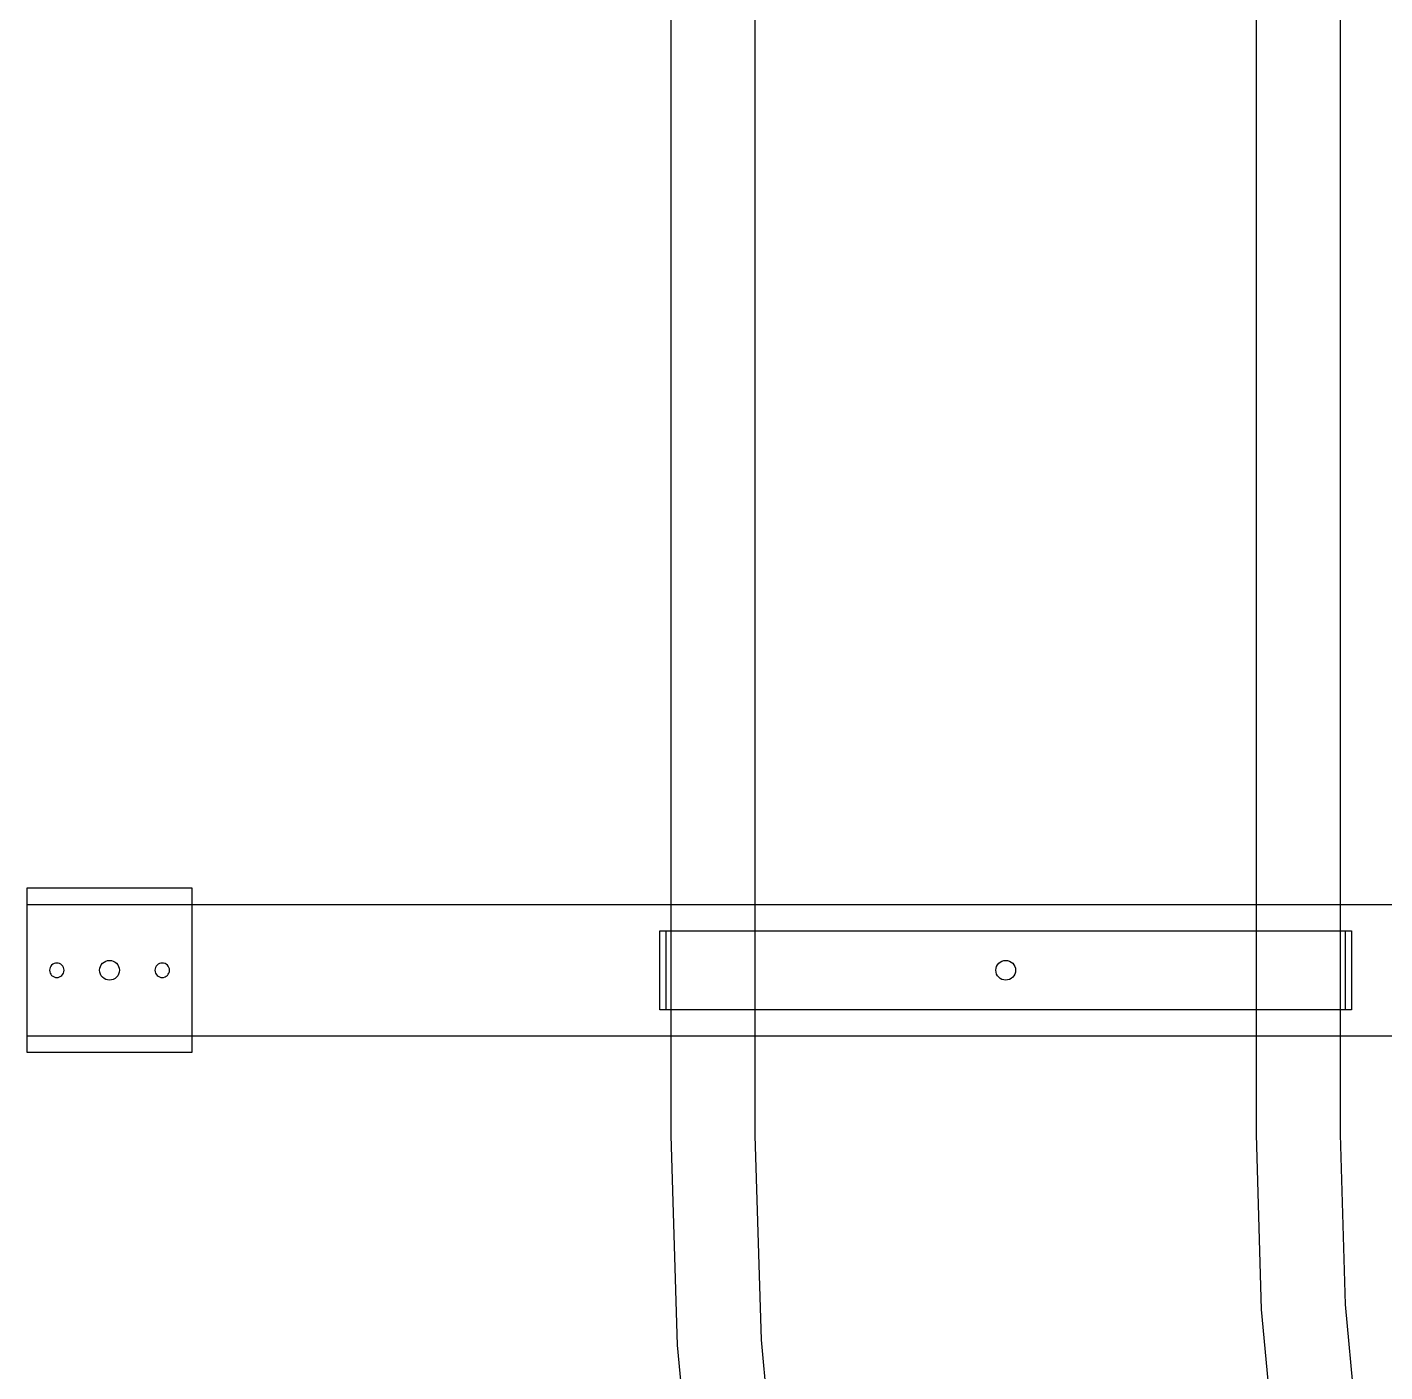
# Model space of a CAD drawing. Header units: metres. Extents: x 0.4 to 35.2, y -0.3 to 6.2.
# Drawn here: x 6.063 to 6.4751, y 3.3781 to 3.7862 of the extents above; entities that cross this region are included whole.
import ezdxf

# ---------------------------------------------------------------- set-up
doc = ezdxf.new("R2010")
doc.units = ezdxf.units.M
doc.layers.add('P_PROPUESTO', color=5, linetype='Continuous')

msp = doc.modelspace()

# ---------------------------------------------------------------- linework, layer by layer
at = {"layer": 'P_PROPUESTO'}
for p, q in [((6.2585, 3.44982), (6.2585, 4.35)), ((6.284, 3.44986), (6.284, 4.35)), ((6.436, 4.35), (6.436, 3.45014)), ((6.4615, 4.35), (6.4615, 3.45018)), ((6.063, 3.475), (6.063, 3.525)), ((6.063, 3.525), (6.113, 3.525)), ((6.113, 3.525), (6.113, 3.475)), ((6.063, 3.48), (6.063, 3.52)), ((6.063, 3.52), (6.809, 3.52)), ((6.25498, 3.488), (6.25498, 3.512)), ((6.25498, 3.512), (6.25499, 3.512)), ((6.25499, 3.512), (6.25511, 3.512)), ((6.25511, 3.512), (6.25549, 3.512)), ((6.25549, 3.512), (6.25612, 3.512)), ((6.25612, 3.512), (6.25682, 3.512)), ((6.25682, 3.512), (6.25698, 3.512)), ((6.25698, 3.512), (6.25699, 3.512)), ((6.25698, 3.488), (6.25698, 3.512)), ((6.25698, 3.512), (6.25699, 3.512)), ((6.25699, 3.512), (6.257, 3.512)), ((6.25699, 3.512), (6.25711, 3.512)), ((6.257, 3.512), (6.25711, 3.512)), ((6.25711, 3.512), (6.2572, 3.512)), ((6.25711, 3.512), (6.25748, 3.512)), ((6.2572, 3.512), (6.25748, 3.512)), ((6.25748, 3.512), (6.2581, 3.512)), ((6.25748, 3.512), (6.2581, 3.512)), ((6.2581, 3.512), (6.25813, 3.512)), ((6.2581, 3.512), (6.2585, 3.512)), ((6.25813, 3.512), (6.25878, 3.512)), ((6.2585, 3.512), (6.25859, 3.512)), ((6.25859, 3.512), (6.25878, 3.512)), ((6.25878, 3.512), (6.25896, 3.512)), ((6.25878, 3.512), (6.25894, 3.512)), ((6.25894, 3.512), (6.25896, 3.512)), ((6.25896, 3.512), (6.25915, 3.512)), ((6.25896, 3.512), (6.25903, 3.512)), ((6.25903, 3.512), (6.25915, 3.512)), ((6.25915, 3.512), (6.25951, 3.512)), ((6.25915, 3.512), (6.25947, 3.512)), ((6.25947, 3.512), (6.25991, 3.512)), ((6.25951, 3.512), (6.26007, 3.512)), ((6.25991, 3.512), (6.26, 3.512)), ((6.26, 3.512), (6.26007, 3.512)), ((6.26007, 3.512), (6.26112, 3.512)), ((6.26007, 3.512), (6.26027, 3.512)), ((6.26027, 3.512), (6.26053, 3.512)), ((6.26053, 3.512), (6.26064, 3.512)), ((6.26064, 3.512), (6.26142, 3.512)), ((6.26112, 3.512), (6.26142, 3.512)), ((6.26142, 3.512), (6.26261, 3.512)), ((6.26142, 3.512), (6.26185, 3.512)), ((6.26185, 3.512), (6.26193, 3.512)), ((6.26193, 3.512), (6.26301, 3.512)), ((6.26261, 3.512), (6.26298, 3.512)), ((6.26298, 3.512), (6.26301, 3.512)), ((6.26301, 3.512), (6.26336, 3.512)), ((6.26301, 3.512), (6.26333, 3.512)), ((6.26333, 3.512), (6.26447, 3.512)), ((6.26336, 3.512), (6.26447, 3.512)), ((6.26447, 3.512), (6.26483, 3.512)), ((6.26447, 3.512), (6.26473, 3.512)), ((6.26473, 3.512), (6.26482, 3.512)), ((6.26482, 3.512), (6.26483, 3.512)), ((6.26483, 3.512), (6.26507, 3.512)), ((6.26483, 3.512), (6.2652, 3.512)), ((6.26507, 3.512), (6.2652, 3.512)), ((6.2652, 3.512), (6.26687, 3.512)), ((6.2652, 3.512), (6.26587, 3.512)), ((6.26587, 3.512), (6.2663, 3.512)), ((6.2663, 3.512), (6.26631, 3.512)), ((6.26631, 3.512), (6.26659, 3.512)), ((6.26659, 3.512), (6.26687, 3.512)), ((6.26687, 3.512), (6.26738, 3.512)), ((6.26687, 3.512), (6.26853, 3.512)), ((6.26738, 3.512), (6.26915, 3.512)), ((6.26853, 3.512), (6.26861, 3.512)), ((6.26861, 3.512), (6.26915, 3.512)), ((6.26915, 3.512), (6.26992, 3.512)), ((6.26915, 3.512), (6.27091, 3.512)), ((6.26992, 3.512), (6.27164, 3.512)), ((6.27091, 3.512), (6.27091, 3.512)), ((6.27091, 3.512), (6.27164, 3.512)), ((6.27164, 3.512), (6.27215, 3.512)), ((6.27164, 3.512), (6.27321, 3.512)), ((6.27215, 3.512), (6.27268, 3.512)), ((6.27268, 3.512), (6.27323, 3.512)), ((6.27321, 3.512), (6.27329, 3.512)), ((6.27323, 3.512), (6.27382, 3.512)), ((6.27329, 3.512), (6.27382, 3.512)), ((6.27382, 3.512), (6.27434, 3.512)), ((6.27382, 3.512), (6.27434, 3.512)), ((6.27434, 3.512), (6.27488, 3.512)), ((6.27434, 3.512), (6.27488, 3.512)), ((6.27488, 3.512), (6.27565, 3.512)), ((6.27488, 3.512), (6.27509, 3.512)), ((6.27509, 3.512), (6.27567, 3.512)), ((6.27565, 3.512), (6.27725, 3.512)), ((6.27567, 3.512), (6.27567, 3.512)), ((6.27567, 3.512), (6.27613, 3.512)), ((6.27613, 3.512), (6.27613, 3.512)), ((6.27613, 3.512), (6.27725, 3.512)), ((6.27725, 3.512), (6.27882, 3.512)), ((6.27725, 3.512), (6.27872, 3.512)), ((6.27872, 3.512), (6.2788, 3.512)), ((6.2788, 3.512), (6.28036, 3.512)), ((6.27882, 3.512), (6.28036, 3.512)), ((6.28036, 3.512), (6.28218, 3.512)), ((6.28036, 3.512), (6.2819, 3.512)), ((6.2819, 3.512), (6.28191, 3.512)), ((6.28191, 3.512), (6.28367, 3.512)), ((6.28218, 3.512), (6.28367, 3.512)), ((6.28367, 3.512), (6.28506, 3.512)), ((6.28367, 3.512), (6.28502, 3.512)), ((6.28502, 3.512), (6.28509, 3.512)), ((6.28506, 3.512), (6.28574, 3.512)), ((6.28509, 3.512), (6.28649, 3.512)), ((6.28574, 3.512), (6.28644, 3.512)), ((6.28644, 3.512), (6.28649, 3.512)), ((6.28649, 3.512), (6.28715, 3.512)), ((6.28649, 3.512), (6.28715, 3.512)), ((6.28715, 3.512), (6.28784, 3.512)), ((6.28715, 3.512), (6.28757, 3.512)), ((6.28757, 3.512), (6.28784, 3.512)), ((6.28784, 3.512), (6.28784, 3.512)), ((6.28784, 3.512), (6.28947, 3.512)), ((6.28784, 3.512), (6.28784, 3.512)), ((6.28784, 3.512), (6.28828, 3.512)), ((6.28828, 3.512), (6.28889, 3.512)), ((6.28889, 3.512), (6.2889, 3.512)), ((6.2889, 3.512), (6.29081, 3.512)), ((6.28947, 3.512), (6.29081, 3.512)), ((6.29081, 3.512), (6.29337, 3.512)), ((6.29081, 3.512), (6.29204, 3.512)), ((6.29204, 3.512), (6.2921, 3.512)), ((6.2921, 3.512), (6.29464, 3.512)), ((6.29337, 3.512), (6.29464, 3.512)), ((6.29464, 3.512), (6.29744, 3.512)), ((6.29464, 3.512), (6.2959, 3.512)), ((6.2959, 3.512), (6.29591, 3.512)), ((6.29591, 3.512), (6.29863, 3.512)), ((6.29744, 3.512), (6.29863, 3.512)), ((6.29863, 3.512), (6.30085, 3.512)), ((6.29863, 3.512), (6.29972, 3.512)), ((6.29972, 3.512), (6.29977, 3.512)), ((6.29977, 3.512), (6.30198, 3.512)), ((6.30085, 3.512), (6.30165, 3.512)), ((6.30165, 3.512), (6.30198, 3.512)), ((6.30198, 3.512), (6.30198, 3.512)), ((6.30198, 3.512), (6.30247, 3.512)), ((6.30198, 3.512), (6.30198, 3.512)), ((6.30198, 3.512), (6.30276, 3.512)), ((6.30247, 3.512), (6.30247, 3.512)), ((6.30247, 3.512), (6.30276, 3.512)), ((6.30276, 3.512), (6.30357, 3.512)), ((6.30276, 3.512), (6.30283, 3.512)), ((6.30283, 3.512), (6.30357, 3.512)), ((6.30357, 3.512), (6.30601, 3.512)), ((6.30357, 3.512), (6.30365, 3.512)), ((6.30365, 3.512), (6.30439, 3.512)), ((6.30439, 3.512), (6.30439, 3.512)), ((6.30439, 3.512), (6.30703, 3.512)), ((6.30601, 3.512), (6.30703, 3.512)), ((6.30703, 3.512), (6.31049, 3.512)), ((6.30703, 3.512), (6.30797, 3.512)), ((6.30797, 3.512), (6.30802, 3.512)), ((6.30802, 3.512), (6.31143, 3.512)), ((6.31049, 3.512), (6.31143, 3.512)), ((6.31143, 3.512), (6.31509, 3.512)), ((6.31143, 3.512), (6.31237, 3.512)), ((6.31237, 3.512), (6.31237, 3.512)), ((6.31237, 3.512), (6.31595, 3.512)), ((6.31509, 3.512), (6.31595, 3.512)), ((6.31595, 3.512), (6.31892, 3.512)), ((6.31595, 3.512), (6.31673, 3.512)), ((6.31673, 3.512), (6.31676, 3.512)), ((6.31676, 3.512), (6.3197, 3.512)), ((6.31892, 3.512), (6.31892, 3.512)), ((6.31892, 3.512), (6.3197, 3.512)), ((6.3197, 3.512), (6.3197, 3.512)), ((6.3197, 3.512), (6.3198, 3.512)), ((6.3197, 3.512), (6.3197, 3.512)), ((6.3197, 3.512), (6.32029, 3.512)), ((6.3198, 3.512), (6.32057, 3.512)), ((6.32029, 3.512), (6.32029, 3.512)), ((6.32029, 3.512), (6.32057, 3.512)), ((6.32057, 3.512), (6.32072, 3.512)), ((6.32057, 3.512), (6.32118, 3.512)), ((6.32072, 3.512), (6.32146, 3.512)), ((6.32118, 3.512), (6.32146, 3.512)), ((6.32146, 3.512), (6.32238, 3.512)), ((6.32146, 3.512), (6.32203, 3.512)), ((6.32203, 3.512), (6.32309, 3.512)), ((6.32238, 3.512), (6.32309, 3.512)), ((6.32309, 3.512), (6.32461, 3.512)), ((6.32309, 3.512), (6.32369, 3.512)), ((6.32369, 3.512), (6.32528, 3.512)), ((6.32461, 3.512), (6.32528, 3.512)), ((6.32528, 3.512), (6.32951, 3.512)), ((6.32528, 3.512), (6.3259, 3.512)), ((6.3259, 3.512), (6.32593, 3.512)), ((6.32593, 3.512), (6.33009, 3.512)), ((6.32951, 3.512), (6.33009, 3.512)), ((6.33009, 3.512), (6.33447, 3.512)), ((6.33009, 3.512), (6.33066, 3.512)), ((6.33066, 3.512), (6.33066, 3.512)), ((6.33066, 3.512), (6.33496, 3.512)), ((6.33447, 3.512), (6.33496, 3.512)), ((6.33496, 3.512), (6.33856, 3.512)), ((6.33496, 3.512), (6.3354, 3.512)), ((6.3354, 3.512), (6.33542, 3.512)), ((6.33542, 3.512), (6.33897, 3.512)), ((6.33856, 3.512), (6.33856, 3.512)), ((6.33856, 3.512), (6.33897, 3.512)), ((6.33897, 3.512), (6.33897, 3.512)), ((6.33897, 3.512), (6.3395, 3.512)), ((6.33897, 3.512), (6.33897, 3.512)), ((6.33897, 3.512), (6.33928, 3.512)), ((6.33928, 3.512), (6.33989, 3.512)), ((6.3395, 3.512), (6.33989, 3.512)), ((6.33989, 3.512), (6.34032, 3.512)), ((6.33989, 3.512), (6.3402, 3.512)), ((6.3402, 3.512), (6.3407, 3.512)), ((6.34032, 3.512), (6.34047, 3.512)), ((6.34047, 3.512), (6.3407, 3.512)), ((6.3407, 3.512), (6.34084, 3.512)), ((6.3407, 3.512), (6.34084, 3.512)), ((6.34084, 3.512), (6.34222, 3.512)), ((6.34084, 3.512), (6.34101, 3.512)), ((6.34101, 3.512), (6.34112, 3.512)), ((6.34112, 3.512), (6.34256, 3.512)), ((6.34222, 3.512), (6.34223, 3.512)), ((6.34223, 3.512), (6.34256, 3.512)), ((6.34256, 3.512), (6.34257, 3.512)), ((6.34256, 3.512), (6.34257, 3.512)), ((6.34257, 3.512), (6.34458, 3.512)), ((6.34257, 3.512), (6.34284, 3.512)), ((6.34284, 3.512), (6.34285, 3.512)), ((6.34285, 3.512), (6.34487, 3.512)), ((6.34458, 3.512), (6.34487, 3.512)), ((6.34487, 3.512), (6.34756, 3.512)), ((6.34487, 3.512), (6.34514, 3.512)), ((6.34514, 3.512), (6.34515, 3.512)), ((6.34515, 3.512), (6.3478, 3.512)), ((6.34756, 3.512), (6.3476, 3.512)), ((6.3476, 3.512), (6.3478, 3.512)), ((6.3478, 3.512), (6.34783, 3.512)), ((6.3478, 3.512), (6.34783, 3.512)), ((6.34783, 3.512), (6.34969, 3.512)), ((6.34783, 3.512), (6.34803, 3.512)), ((6.34803, 3.512), (6.34806, 3.512)), ((6.34806, 3.512), (6.34989, 3.512)), ((6.34969, 3.512), (6.34989, 3.512)), ((6.34989, 3.512), (6.35483, 3.512)), ((6.34989, 3.512), (6.35008, 3.512)), ((6.35008, 3.512), (6.35493, 3.512)), ((6.35483, 3.512), (6.35493, 3.512)), ((6.35493, 3.512), (6.35903, 3.512)), ((6.35493, 3.512), (6.35502, 3.512)), ((6.35502, 3.512), (6.35502, 3.512)), ((6.35502, 3.512), (6.35905, 3.512)), ((6.35903, 3.512), (6.35905, 3.512)), ((6.35905, 3.512), (6.35905, 3.512)), ((6.35905, 3.512), (6.35999, 3.512)), ((6.35905, 3.512), (6.35905, 3.512)), ((6.35905, 3.512), (6.35906, 3.512)), ((6.35906, 3.512), (6.35999, 3.512)), ((6.35999, 3.512), (6.36087, 3.512)), ((6.35999, 3.512), (6.36085, 3.512)), ((6.36085, 3.512), (6.36087, 3.512)), ((6.36087, 3.512), (6.36089, 3.512)), ((6.36087, 3.512), (6.36094, 3.512)), ((6.36089, 3.512), (6.36095, 3.512)), ((6.36094, 3.512), (6.36095, 3.512)), ((6.36095, 3.512), (6.36095, 3.512)), ((6.36095, 3.512), (6.36097, 3.512)), ((6.36095, 3.512), (6.36095, 3.512)), ((6.36095, 3.512), (6.36259, 3.512)), ((6.36097, 3.512), (6.36097, 3.512)), ((6.36097, 3.512), (6.36264, 3.512)), ((6.36259, 3.512), (6.36264, 3.512)), ((6.36264, 3.512), (6.36269, 3.512)), ((6.36264, 3.512), (6.36495, 3.512)), ((6.36269, 3.512), (6.36504, 3.512)), ((6.36495, 3.512), (6.36495, 3.512)), ((6.36495, 3.512), (6.36504, 3.512)), ((6.36504, 3.512), (6.36514, 3.512)), ((6.36504, 3.512), (6.36626, 3.512)), ((6.36514, 3.512), (6.36637, 3.512)), ((6.36626, 3.512), (6.36637, 3.512)), ((6.36637, 3.512), (6.3665, 3.512)), ((6.36637, 3.512), (6.36989, 3.512)), ((6.3665, 3.512), (6.37008, 3.512)), ((6.36989, 3.512), (6.37008, 3.512)), ((6.37008, 3.512), (6.37028, 3.512)), ((6.37008, 3.512), (6.37482, 3.512)), ((6.37028, 3.512), (6.3751, 3.512)), ((6.37482, 3.512), (6.37483, 3.512)), ((6.37483, 3.512), (6.3751, 3.512)), ((6.3751, 3.512), (6.37539, 3.512)), ((6.3751, 3.512), (6.37888, 3.512)), ((6.37539, 3.512), (6.37916, 3.512)), ((6.37888, 3.512), (6.37916, 3.512)), ((6.37916, 3.512), (6.37953, 3.512)), ((6.37916, 3.512), (6.37977, 3.512)), ((6.37953, 3.512), (6.37953, 3.512)), ((6.37953, 3.512), (6.38008, 3.512)), ((6.37977, 3.512), (6.38008, 3.512)), ((6.38008, 3.512), (6.38047, 3.512)), ((6.38008, 3.512), (6.38059, 3.512)), ((6.38047, 3.512), (6.38093, 3.512)), ((6.38059, 3.512), (6.3806, 3.512)), ((6.3806, 3.512), (6.38072, 3.512)), ((6.38072, 3.512), (6.38093, 3.512)), ((6.38093, 3.512), (6.38094, 3.512)), ((6.38093, 3.512), (6.38094, 3.512)), ((6.38094, 3.512), (6.38103, 3.512)), ((6.38094, 3.512), (6.38103, 3.512)), ((6.38103, 3.512), (6.38134, 3.512)), ((6.38103, 3.512), (6.38218, 3.512)), ((6.38134, 3.512), (6.38135, 3.512)), ((6.38135, 3.512), (6.38144, 3.512)), ((6.38144, 3.512), (6.38254, 3.512)), ((6.38218, 3.512), (6.38254, 3.512)), ((6.38254, 3.512), (6.38298, 3.512)), ((6.38254, 3.512), (6.38455, 3.512)), ((6.38298, 3.512), (6.38501, 3.512)), ((6.38455, 3.512), (6.38457, 3.512)), ((6.38457, 3.512), (6.38501, 3.512)), ((6.38501, 3.512), (6.3855, 3.512)), ((6.38501, 3.512), (6.38566, 3.512)), ((6.3855, 3.512), (6.38616, 3.512)), ((6.38566, 3.512), (6.38616, 3.512)), ((6.38616, 3.512), (6.38667, 3.512)), ((6.38616, 3.512), (6.38931, 3.512)), ((6.38667, 3.512), (6.38988, 3.512)), ((6.38931, 3.512), (6.38931, 3.512)), ((6.38931, 3.512), (6.38988, 3.512)), ((6.38988, 3.512), (6.39046, 3.512)), ((6.38988, 3.512), (6.39404, 3.512)), ((6.39046, 3.512), (6.39469, 3.512)), ((6.39404, 3.512), (6.39407, 3.512)), ((6.39407, 3.512), (6.39469, 3.512)), ((6.39469, 3.512), (6.39536, 3.512)), ((6.39469, 3.512), (6.39797, 3.512)), ((6.39536, 3.512), (6.39853, 3.512)), ((6.39797, 3.512), (6.39853, 3.512)), ((6.39853, 3.512), (6.39928, 3.512)), ((6.39853, 3.512), (6.3988, 3.512)), ((6.3988, 3.512), (6.3994, 3.512)), ((6.39928, 3.512), (6.3994, 3.512)), ((6.3994, 3.512), (6.40013, 3.512)), ((6.3994, 3.512), (6.39949, 3.512)), ((6.39949, 3.512), (6.39971, 3.512)), ((6.39971, 3.512), (6.39971, 3.512)), ((6.39971, 3.512), (6.40013, 3.512)), ((6.40013, 3.512), (6.40017, 3.512)), ((6.40013, 3.512), (6.40029, 3.512)), ((6.40017, 3.512), (6.40029, 3.512)), ((6.40029, 3.512), (6.40029, 3.512)), ((6.40029, 3.512), (6.40091, 3.512)), ((6.40029, 3.512), (6.40029, 3.512)), ((6.40029, 3.512), (6.40321, 3.512)), ((6.40091, 3.512), (6.40108, 3.512)), ((6.40108, 3.512), (6.40402, 3.512)), ((6.40321, 3.512), (6.40325, 3.512)), ((6.40325, 3.512), (6.40402, 3.512)), ((6.40402, 3.512), (6.40488, 3.512)), ((6.40402, 3.512), (6.4076, 3.512)), ((6.40488, 3.512), (6.40854, 3.512)), ((6.4076, 3.512), (6.40761, 3.512)), ((6.40761, 3.512), (6.40854, 3.512)), ((6.40854, 3.512), (6.40948, 3.512)), ((6.40854, 3.512), (6.41196, 3.512)), ((6.40948, 3.512), (6.41294, 3.512)), ((6.41196, 3.512), (6.41201, 3.512)), ((6.41201, 3.512), (6.41294, 3.512)), ((6.41294, 3.512), (6.41396, 3.512)), ((6.41294, 3.512), (6.41561, 3.512)), ((6.41396, 3.512), (6.41642, 3.512)), ((6.41561, 3.512), (6.41561, 3.512)), ((6.41561, 3.512), (6.41633, 3.512)), ((6.41633, 3.512), (6.41642, 3.512)), ((6.41642, 3.512), (6.41643, 3.512)), ((6.41642, 3.512), (6.41643, 3.512)), ((6.41643, 3.512), (6.41721, 3.512)), ((6.41643, 3.512), (6.41683, 3.512)), ((6.41683, 3.512), (6.41717, 3.512)), ((6.41717, 3.512), (6.41721, 3.512)), ((6.41721, 3.512), (6.41752, 3.512)), ((6.41721, 3.512), (6.41775, 3.512)), ((6.41752, 3.512), (6.41775, 3.512)), ((6.41775, 3.512), (6.41801, 3.512)), ((6.41775, 3.512), (6.41801, 3.512)), ((6.41801, 3.512), (6.41832, 3.512)), ((6.41801, 3.512), (6.42021, 3.512)), ((6.41832, 3.512), (6.41887, 3.512)), ((6.41887, 3.512), (6.41913, 3.512)), ((6.41913, 3.512), (6.41914, 3.512)), ((6.41914, 3.512), (6.42134, 3.512)), ((6.42021, 3.512), (6.42027, 3.512)), ((6.42027, 3.512), (6.42134, 3.512)), ((6.42134, 3.512), (6.42253, 3.512)), ((6.42134, 3.512), (6.42407, 3.512)), ((6.42253, 3.512), (6.42533, 3.512)), ((6.42407, 3.512), (6.42408, 3.512)), ((6.42408, 3.512), (6.42533, 3.512)), ((6.42533, 3.512), (6.4266, 3.512)), ((6.42533, 3.512), (6.42788, 3.512)), ((6.4266, 3.512), (6.42915, 3.512)), ((6.42788, 3.512), (6.42794, 3.512)), ((6.42794, 3.512), (6.42915, 3.512)), ((6.42915, 3.512), (6.4305, 3.512)), ((6.42915, 3.512), (6.4311, 3.512)), ((6.4305, 3.512), (6.43215, 3.512)), ((6.4311, 3.512), (6.43111, 3.512)), ((6.43111, 3.512), (6.4317, 3.512)), ((6.4317, 3.512), (6.4317, 3.512)), ((6.4317, 3.512), (6.43215, 3.512)), ((6.43215, 3.512), (6.43282, 3.512)), ((6.43215, 3.512), (6.43243, 3.512)), ((6.43243, 3.512), (6.43282, 3.512)), ((6.43282, 3.512), (6.43349, 3.512)), ((6.43282, 3.512), (6.43349, 3.512)), ((6.43349, 3.512), (6.43355, 3.512)), ((6.43349, 3.512), (6.4349, 3.512)), ((6.43355, 3.512), (6.43355, 3.512)), ((6.43355, 3.512), (6.43423, 3.512)), ((6.43423, 3.512), (6.43492, 3.512)), ((6.4349, 3.512), (6.43497, 3.512)), ((6.43492, 3.512), (6.4363, 3.512)), ((6.43497, 3.512), (6.4363, 3.512)), ((6.4363, 3.512), (6.43778, 3.512)), ((6.4363, 3.512), (6.43808, 3.512)), ((6.43778, 3.512), (6.4396, 3.512)), ((6.43808, 3.512), (6.43808, 3.512)), ((6.43808, 3.512), (6.4396, 3.512)), ((6.4396, 3.512), (6.44115, 3.512)), ((6.4396, 3.512), (6.44119, 3.512)), ((6.44115, 3.512), (6.44272, 3.512)), ((6.44119, 3.512), (6.44126, 3.512)), ((6.44126, 3.512), (6.44272, 3.512)), ((6.44272, 3.512), (6.44432, 3.512)), ((6.44272, 3.512), (6.44387, 3.512)), ((6.44387, 3.512), (6.44432, 3.512)), ((6.44432, 3.512), (6.4451, 3.512)), ((6.44432, 3.512), (6.44491, 3.512)), ((6.44491, 3.512), (6.4451, 3.512)), ((6.4451, 3.512), (6.4451, 3.512)), ((6.4451, 3.512), (6.44563, 3.512)), ((6.4451, 3.512), (6.4451, 3.512)), ((6.4451, 3.512), (6.44563, 3.512)), ((6.44563, 3.512), (6.44616, 3.512)), ((6.44563, 3.512), (6.44616, 3.512)), ((6.44616, 3.512), (6.44675, 3.512)), ((6.44616, 3.512), (6.4467, 3.512)), ((6.4467, 3.512), (6.44678, 3.512)), ((6.44675, 3.512), (6.44729, 3.512)), ((6.44678, 3.512), (6.44833, 3.512)), ((6.44729, 3.512), (6.44783, 3.512)), ((6.44783, 3.512), (6.44833, 3.512)), ((6.44833, 3.512), (6.45005, 3.512)), ((6.44833, 3.512), (6.44908, 3.512)), ((6.44908, 3.512), (6.44909, 3.512)), ((6.44909, 3.512), (6.45082, 3.512)), ((6.45005, 3.512), (6.45082, 3.512)), ((6.45082, 3.512), (6.45259, 3.512)), ((6.45082, 3.512), (6.45138, 3.512)), ((6.45138, 3.512), (6.45146, 3.512)), ((6.45146, 3.512), (6.4531, 3.512)), ((6.45259, 3.512), (6.4531, 3.512)), ((6.4531, 3.512), (6.45478, 3.512)), ((6.4531, 3.512), (6.45341, 3.512)), ((6.45341, 3.512), (6.45369, 3.512)), ((6.45369, 3.512), (6.45369, 3.512)), ((6.45369, 3.512), (6.45413, 3.512)), ((6.45413, 3.512), (6.45478, 3.512)), ((6.45478, 3.512), (6.4549, 3.512)), ((6.45478, 3.512), (6.45514, 3.512)), ((6.4549, 3.512), (6.45514, 3.512)), ((6.45514, 3.512), (6.45551, 3.512)), ((6.45514, 3.512), (6.45518, 3.512)), ((6.45518, 3.512), (6.45527, 3.512)), ((6.45527, 3.512), (6.45551, 3.512)), ((6.45551, 3.512), (6.45662, 3.512)), ((6.45551, 3.512), (6.45666, 3.512)), ((6.45662, 3.512), (6.45662, 3.512)), ((6.45662, 3.512), (6.45696, 3.512)), ((6.45666, 3.512), (6.45667, 3.512)), ((6.45667, 3.512), (6.45696, 3.512)), ((6.45696, 3.512), (6.45699, 3.512)), ((6.45696, 3.512), (6.45806, 3.512)), ((6.45699, 3.512), (6.45736, 3.512)), ((6.45736, 3.512), (6.45855, 3.512)), ((6.45806, 3.512), (6.45815, 3.512)), ((6.45815, 3.512), (6.45855, 3.512)), ((6.45855, 3.512), (6.45885, 3.512)), ((6.45855, 3.512), (6.45936, 3.512)), ((6.45885, 3.512), (6.4599, 3.512)), ((6.45936, 3.512), (6.45936, 3.512)), ((6.45936, 3.512), (6.45946, 3.512)), ((6.45946, 3.512), (6.45973, 3.512)), ((6.45973, 3.512), (6.45973, 3.512)), ((6.45973, 3.512), (6.4599, 3.512)), ((6.4599, 3.512), (6.46046, 3.512)), ((6.4599, 3.512), (6.46, 3.512)), ((6.46, 3.512), (6.46009, 3.512)), ((6.46009, 3.512), (6.46053, 3.512)), ((6.46046, 3.512), (6.46082, 3.512)), ((6.46053, 3.512), (6.46082, 3.512)), ((6.46082, 3.512), (6.46101, 3.512)), ((6.46082, 3.512), (6.46097, 3.512)), ((6.46097, 3.512), (6.46101, 3.512)), ((6.46101, 3.512), (6.46119, 3.512)), ((6.46101, 3.512), (6.46106, 3.512)), ((6.46106, 3.512), (6.46119, 3.512)), ((6.46119, 3.512), (6.46184, 3.512)), ((6.46119, 3.512), (6.46141, 3.512)), ((6.46141, 3.512), (6.4615, 3.512)), ((6.4615, 3.512), (6.46187, 3.512)), ((6.46184, 3.512), (6.46187, 3.512)), ((6.46187, 3.512), (6.46249, 3.512)), ((6.46187, 3.512), (6.46249, 3.512)), ((6.46249, 3.512), (6.46277, 3.512)), ((6.46249, 3.512), (6.46286, 3.512)), ((6.46277, 3.512), (6.46286, 3.512)), ((6.46286, 3.512), (6.46297, 3.512)), ((6.46286, 3.512), (6.46298, 3.512)), ((6.46297, 3.512), (6.46298, 3.512)), ((6.46298, 3.512), (6.46299, 3.512)), ((6.46298, 3.512), (6.46299, 3.512)), ((6.46299, 3.512), (6.46315, 3.512)), ((6.46299, 3.512), (6.46299, 3.488)), ((6.46315, 3.512), (6.46385, 3.512)), ((6.46385, 3.512), (6.46448, 3.512)), ((6.46448, 3.512), (6.46486, 3.512)), ((6.46486, 3.512), (6.46498, 3.512)), ((6.46498, 3.512), (6.46498, 3.512)), ((6.46498, 3.512), (6.46498, 3.488)), ((6.08633, 3.50249), (6.08685, 3.50277)), ((6.08685, 3.50277), (6.08742, 3.50294)), ((6.08742, 3.50294), (6.088, 3.503)), ((6.088, 3.503), (6.08859, 3.50294)), ((6.08859, 3.50294), (6.08915, 3.50277)), ((6.08915, 3.50277), (6.08967, 3.50249)), ((6.35833, 3.50249), (6.35885, 3.50277)), ((6.35885, 3.50277), (6.35941, 3.50294)), ((6.35941, 3.50294), (6.36, 3.503)), ((6.36, 3.503), (6.36059, 3.50294)), ((6.36059, 3.50294), (6.36115, 3.50277)), ((6.36115, 3.50277), (6.36167, 3.50249)), ((6.06984, 3.50043), (6.0698, 3.5)), ((6.0698, 3.5), (6.06984, 3.49957)), ((6.06997, 3.50084), (6.06984, 3.50043)), ((6.06984, 3.49957), (6.06997, 3.49916)), ((6.07017, 3.50122), (6.06997, 3.50084)), ((6.06997, 3.49916), (6.07017, 3.49878)), ((6.07044, 3.50156), (6.07017, 3.50122)), ((6.07017, 3.49878), (6.07044, 3.49844)), ((6.07078, 3.50183), (6.07044, 3.50156)), ((6.07116, 3.50203), (6.07078, 3.50183)), ((6.07157, 3.50216), (6.07116, 3.50203)), ((6.072, 3.5022), (6.07157, 3.50216)), ((6.07243, 3.50216), (6.072, 3.5022)), ((6.07284, 3.50203), (6.07243, 3.50216)), ((6.07322, 3.50183), (6.07284, 3.50203)), ((6.07356, 3.50156), (6.07322, 3.50183)), ((6.07383, 3.50122), (6.07356, 3.50156)), ((6.07356, 3.49844), (6.07383, 3.49878)), ((6.07403, 3.50084), (6.07383, 3.50122)), ((6.07383, 3.49878), (6.07403, 3.49916)), ((6.07416, 3.50043), (6.07403, 3.50084)), ((6.07403, 3.49916), (6.07416, 3.49957)), ((6.0742, 3.5), (6.07416, 3.50043)), ((6.07416, 3.49957), (6.0742, 3.5)), ((6.085, 3.5), (6.08506, 3.50059)), ((6.08506, 3.49941), (6.085, 3.5)), ((6.08506, 3.50059), (6.08523, 3.50115)), ((6.08523, 3.49885), (6.08506, 3.49941)), ((6.08523, 3.50115), (6.08551, 3.50167)), ((6.08551, 3.49833), (6.08523, 3.49885)), ((6.08551, 3.50167), (6.08588, 3.50212)), ((6.08588, 3.50212), (6.08633, 3.50249)), ((6.08967, 3.50249), (6.09012, 3.50212)), ((6.09012, 3.50212), (6.0905, 3.50167)), ((6.0905, 3.50167), (6.09077, 3.50115)), ((6.09077, 3.49885), (6.0905, 3.49833)), ((6.09077, 3.50115), (6.09094, 3.50059)), ((6.09094, 3.49941), (6.09077, 3.49885)), ((6.09094, 3.50059), (6.091, 3.5)), ((6.091, 3.5), (6.09094, 3.49941)), ((6.10184, 3.50043), (6.1018, 3.5)), ((6.1018, 3.5), (6.10184, 3.49957)), ((6.10197, 3.50084), (6.10184, 3.50043)), ((6.10184, 3.49957), (6.10197, 3.49916)), ((6.10217, 3.50122), (6.10197, 3.50084)), ((6.10197, 3.49916), (6.10217, 3.49878)), ((6.10244, 3.50156), (6.10217, 3.50122)), ((6.10217, 3.49878), (6.10244, 3.49844)), ((6.10278, 3.50183), (6.10244, 3.50156)), ((6.10316, 3.50203), (6.10278, 3.50183)), ((6.10357, 3.50216), (6.10316, 3.50203)), ((6.104, 3.5022), (6.10357, 3.50216)), ((6.10443, 3.50216), (6.104, 3.5022)), ((6.10484, 3.50203), (6.10443, 3.50216)), ((6.10522, 3.50183), (6.10484, 3.50203)), ((6.10556, 3.50156), (6.10522, 3.50183)), ((6.10583, 3.50122), (6.10556, 3.50156)), ((6.10556, 3.49844), (6.10583, 3.49878)), ((6.10603, 3.50084), (6.10583, 3.50122)), ((6.10583, 3.49878), (6.10603, 3.49916)), ((6.10616, 3.50043), (6.10603, 3.50084)), ((6.10603, 3.49916), (6.10616, 3.49957)), ((6.1062, 3.5), (6.10616, 3.50043)), ((6.10616, 3.49957), (6.1062, 3.5)), ((6.357, 3.5), (6.35706, 3.50059)), ((6.35706, 3.49941), (6.357, 3.5)), ((6.35706, 3.50059), (6.35723, 3.50115)), ((6.35723, 3.49885), (6.35706, 3.49941)), ((6.35723, 3.50115), (6.35751, 3.50167)), ((6.35751, 3.49833), (6.35723, 3.49885)), ((6.35751, 3.50167), (6.35788, 3.50212)), ((6.35788, 3.50212), (6.35833, 3.50249)), ((6.36167, 3.50249), (6.36212, 3.50212)), ((6.36212, 3.50212), (6.36249, 3.50167)), ((6.36249, 3.50167), (6.36277, 3.50115)), ((6.36277, 3.49885), (6.36249, 3.49833)), ((6.36277, 3.50115), (6.36294, 3.50059)), ((6.36294, 3.49941), (6.36277, 3.49885)), ((6.36294, 3.50059), (6.363, 3.5)), ((6.363, 3.5), (6.36294, 3.49941)), ((6.07044, 3.49844), (6.07078, 3.49817)), ((6.07078, 3.49817), (6.07116, 3.49797)), ((6.07116, 3.49797), (6.07157, 3.49784)), ((6.07157, 3.49784), (6.072, 3.4978)), ((6.072, 3.4978), (6.07243, 3.49784)), ((6.07243, 3.49784), (6.07284, 3.49797)), ((6.07284, 3.49797), (6.07322, 3.49817)), ((6.07322, 3.49817), (6.07356, 3.49844)), ((6.08588, 3.49788), (6.08551, 3.49833)), ((6.08633, 3.49751), (6.08588, 3.49788)), ((6.08685, 3.49723), (6.08633, 3.49751)), ((6.08742, 3.49706), (6.08685, 3.49723)), ((6.088, 3.497), (6.08742, 3.49706)), ((6.08859, 3.49706), (6.088, 3.497)), ((6.08915, 3.49723), (6.08859, 3.49706)), ((6.08967, 3.49751), (6.08915, 3.49723)), ((6.09012, 3.49788), (6.08967, 3.49751)), ((6.0905, 3.49833), (6.09012, 3.49788)), ((6.10244, 3.49844), (6.10278, 3.49817)), ((6.10278, 3.49817), (6.10316, 3.49797)), ((6.10316, 3.49797), (6.10357, 3.49784)), ((6.10357, 3.49784), (6.104, 3.4978)), ((6.104, 3.4978), (6.10443, 3.49784)), ((6.10443, 3.49784), (6.10484, 3.49797)), ((6.10484, 3.49797), (6.10522, 3.49817)), ((6.10522, 3.49817), (6.10556, 3.49844)), ((6.35788, 3.49788), (6.35751, 3.49833)), ((6.35833, 3.49751), (6.35788, 3.49788)), ((6.35885, 3.49723), (6.35833, 3.49751)), ((6.35941, 3.49706), (6.35885, 3.49723)), ((6.36, 3.497), (6.35941, 3.49706)), ((6.36059, 3.49706), (6.36, 3.497)), ((6.36115, 3.49723), (6.36059, 3.49706)), ((6.36167, 3.49751), (6.36115, 3.49723)), ((6.36212, 3.49788), (6.36167, 3.49751)), ((6.36249, 3.49833), (6.36212, 3.49788)), ((6.25499, 3.488), (6.25498, 3.488)), ((6.25511, 3.488), (6.25499, 3.488)), ((6.25549, 3.488), (6.25511, 3.488)), ((6.25612, 3.488), (6.25549, 3.488)), ((6.25682, 3.488), (6.25612, 3.488)), ((6.25698, 3.488), (6.25682, 3.488)), ((6.25699, 3.488), (6.25698, 3.488)), ((6.25699, 3.488), (6.25698, 3.488)), ((6.257, 3.488), (6.25699, 3.488)), ((6.25711, 3.488), (6.25699, 3.488)), ((6.25711, 3.488), (6.257, 3.488)), ((6.2572, 3.488), (6.25711, 3.488)), ((6.25748, 3.488), (6.25711, 3.488)), ((6.25748, 3.488), (6.2572, 3.488)), ((6.2581, 3.488), (6.25748, 3.488)), ((6.2581, 3.488), (6.25748, 3.488)), ((6.25813, 3.488), (6.2581, 3.488)), ((6.2585, 3.488), (6.2581, 3.488)), ((6.25878, 3.488), (6.25813, 3.488)), ((6.25859, 3.488), (6.2585, 3.488)), ((6.25878, 3.488), (6.25859, 3.488)), ((6.25896, 3.488), (6.25878, 3.488)), ((6.25894, 3.488), (6.25878, 3.488)), ((6.25896, 3.488), (6.25894, 3.488)), ((6.25915, 3.488), (6.25896, 3.488)), ((6.25903, 3.488), (6.25896, 3.488)), ((6.25915, 3.488), (6.25903, 3.488)), ((6.25951, 3.488), (6.25915, 3.488)), ((6.25947, 3.488), (6.25915, 3.488)), ((6.25991, 3.488), (6.25947, 3.488)), ((6.26007, 3.488), (6.25951, 3.488)), ((6.26, 3.488), (6.25991, 3.488)), ((6.26007, 3.488), (6.26, 3.488)), ((6.26112, 3.488), (6.26007, 3.488)), ((6.26027, 3.488), (6.26007, 3.488)), ((6.26053, 3.488), (6.26027, 3.488)), ((6.26064, 3.488), (6.26053, 3.488)), ((6.26142, 3.488), (6.26064, 3.488)), ((6.26142, 3.488), (6.26112, 3.488)), ((6.26261, 3.488), (6.26142, 3.488)), ((6.26185, 3.488), (6.26142, 3.488)), ((6.26193, 3.488), (6.26185, 3.488)), ((6.26301, 3.488), (6.26193, 3.488)), ((6.26298, 3.488), (6.26261, 3.488)), ((6.26301, 3.488), (6.26298, 3.488)), ((6.26336, 3.488), (6.26301, 3.488)), ((6.26333, 3.488), (6.26301, 3.488)), ((6.26447, 3.488), (6.26333, 3.488)), ((6.26447, 3.488), (6.26336, 3.488)), ((6.26483, 3.488), (6.26447, 3.488)), ((6.26473, 3.488), (6.26447, 3.488)), ((6.26482, 3.488), (6.26473, 3.488)), ((6.26483, 3.488), (6.26482, 3.488)), ((6.26507, 3.488), (6.26483, 3.488)), ((6.2652, 3.488), (6.26483, 3.488)), ((6.2652, 3.488), (6.26507, 3.488)), ((6.26687, 3.488), (6.2652, 3.488)), ((6.26587, 3.488), (6.2652, 3.488)), ((6.2663, 3.488), (6.26587, 3.488)), ((6.26631, 3.488), (6.2663, 3.488)), ((6.26659, 3.488), (6.26631, 3.488)), ((6.26687, 3.488), (6.26659, 3.488)), ((6.26738, 3.488), (6.26687, 3.488)), ((6.26853, 3.488), (6.26687, 3.488)), ((6.26915, 3.488), (6.26738, 3.488)), ((6.26861, 3.488), (6.26853, 3.488)), ((6.26915, 3.488), (6.26861, 3.488)), ((6.26992, 3.488), (6.26915, 3.488)), ((6.27091, 3.488), (6.26915, 3.488)), ((6.27164, 3.488), (6.26992, 3.488)), ((6.27164, 3.488), (6.27091, 3.488)), ((6.27091, 3.488), (6.27091, 3.488)), ((6.27215, 3.488), (6.27164, 3.488)), ((6.27321, 3.488), (6.27164, 3.488)), ((6.27268, 3.488), (6.27215, 3.488)), ((6.27323, 3.488), (6.27268, 3.488)), ((6.27329, 3.488), (6.27321, 3.488)), ((6.27382, 3.488), (6.27323, 3.488)), ((6.27382, 3.488), (6.27329, 3.488)), ((6.27434, 3.488), (6.27382, 3.488)), ((6.27434, 3.488), (6.27382, 3.488)), ((6.27488, 3.488), (6.27434, 3.488)), ((6.27488, 3.488), (6.27434, 3.488)), ((6.27565, 3.488), (6.27488, 3.488)), ((6.27509, 3.488), (6.27488, 3.488)), ((6.27567, 3.488), (6.27509, 3.488)), ((6.27725, 3.488), (6.27565, 3.488)), ((6.27613, 3.488), (6.27567, 3.488)), ((6.27567, 3.488), (6.27567, 3.488)), ((6.27725, 3.488), (6.27613, 3.488)), ((6.27613, 3.488), (6.27613, 3.488)), ((6.27882, 3.488), (6.27725, 3.488)), ((6.27872, 3.488), (6.27725, 3.488)), ((6.2788, 3.488), (6.27872, 3.488)), ((6.28036, 3.488), (6.2788, 3.488)), ((6.28036, 3.488), (6.27882, 3.488)), ((6.28218, 3.488), (6.28036, 3.488)), ((6.2819, 3.488), (6.28036, 3.488)), ((6.28191, 3.488), (6.2819, 3.488)), ((6.28367, 3.488), (6.28191, 3.488)), ((6.28367, 3.488), (6.28218, 3.488)), ((6.28506, 3.488), (6.28367, 3.488)), ((6.28502, 3.488), (6.28367, 3.488)), ((6.28509, 3.488), (6.28502, 3.488)), ((6.28574, 3.488), (6.28506, 3.488)), ((6.28649, 3.488), (6.28509, 3.488)), ((6.28644, 3.488), (6.28574, 3.488)), ((6.28649, 3.488), (6.28644, 3.488)), ((6.28715, 3.488), (6.28649, 3.488)), ((6.28715, 3.488), (6.28649, 3.488)), ((6.28784, 3.488), (6.28715, 3.488)), ((6.28757, 3.488), (6.28715, 3.488)), ((6.28784, 3.488), (6.28757, 3.488)), ((6.28947, 3.488), (6.28784, 3.488)), ((6.28784, 3.488), (6.28784, 3.488)), ((6.28828, 3.488), (6.28784, 3.488)), ((6.28784, 3.488), (6.28784, 3.488)), ((6.28889, 3.488), (6.28828, 3.488)), ((6.2889, 3.488), (6.28889, 3.488)), ((6.29081, 3.488), (6.2889, 3.488)), ((6.29081, 3.488), (6.28947, 3.488)), ((6.29337, 3.488), (6.29081, 3.488)), ((6.29204, 3.488), (6.29081, 3.488)), ((6.2921, 3.488), (6.29204, 3.488)), ((6.29464, 3.488), (6.2921, 3.488)), ((6.29464, 3.488), (6.29337, 3.488)), ((6.29744, 3.488), (6.29464, 3.488)), ((6.2959, 3.488), (6.29464, 3.488)), ((6.29591, 3.488), (6.2959, 3.488)), ((6.29863, 3.488), (6.29591, 3.488)), ((6.29863, 3.488), (6.29744, 3.488)), ((6.30085, 3.488), (6.29863, 3.488)), ((6.29972, 3.488), (6.29863, 3.488)), ((6.29977, 3.488), (6.29972, 3.488)), ((6.30198, 3.488), (6.29977, 3.488)), ((6.30165, 3.488), (6.30085, 3.488)), ((6.30198, 3.488), (6.30165, 3.488)), ((6.30247, 3.488), (6.30198, 3.488)), ((6.30198, 3.488), (6.30198, 3.488)), ((6.30276, 3.488), (6.30198, 3.488)), ((6.30198, 3.488), (6.30198, 3.488)), ((6.30276, 3.488), (6.30247, 3.488)), ((6.30247, 3.488), (6.30247, 3.488)), ((6.30357, 3.488), (6.30276, 3.488)), ((6.30283, 3.488), (6.30276, 3.488)), ((6.30357, 3.488), (6.30283, 3.488)), ((6.30601, 3.488), (6.30357, 3.488)), ((6.30365, 3.488), (6.30357, 3.488)), ((6.30439, 3.488), (6.30365, 3.488)), ((6.30703, 3.488), (6.30439, 3.488)), ((6.30439, 3.488), (6.30439, 3.488)), ((6.30703, 3.488), (6.30601, 3.488)), ((6.31049, 3.488), (6.30703, 3.488)), ((6.30797, 3.488), (6.30703, 3.488)), ((6.30802, 3.488), (6.30797, 3.488)), ((6.31143, 3.488), (6.30802, 3.488)), ((6.31143, 3.488), (6.31049, 3.488)), ((6.31509, 3.488), (6.31143, 3.488)), ((6.31237, 3.488), (6.31143, 3.488)), ((6.31595, 3.488), (6.31237, 3.488)), ((6.31237, 3.488), (6.31237, 3.488)), ((6.31595, 3.488), (6.31509, 3.488)), ((6.31892, 3.488), (6.31595, 3.488)), ((6.31673, 3.488), (6.31595, 3.488)), ((6.31676, 3.488), (6.31673, 3.488)), ((6.3197, 3.488), (6.31676, 3.488)), ((6.3197, 3.488), (6.31892, 3.488)), ((6.31892, 3.488), (6.31892, 3.488)), ((6.3198, 3.488), (6.3197, 3.488)), ((6.3197, 3.488), (6.3197, 3.488)), ((6.32029, 3.488), (6.3197, 3.488)), ((6.3197, 3.488), (6.3197, 3.488)), ((6.32057, 3.488), (6.3198, 3.488)), ((6.32057, 3.488), (6.32029, 3.488)), ((6.32029, 3.488), (6.32029, 3.488)), ((6.32072, 3.488), (6.32057, 3.488)), ((6.32118, 3.488), (6.32057, 3.488)), ((6.32146, 3.488), (6.32072, 3.488)), ((6.32146, 3.488), (6.32118, 3.488)), ((6.32238, 3.488), (6.32146, 3.488)), ((6.32203, 3.488), (6.32146, 3.488)), ((6.32309, 3.488), (6.32203, 3.488)), ((6.32309, 3.488), (6.32238, 3.488)), ((6.32461, 3.488), (6.32309, 3.488)), ((6.32369, 3.488), (6.32309, 3.488)), ((6.32528, 3.488), (6.32369, 3.488)), ((6.32528, 3.488), (6.32461, 3.488)), ((6.32951, 3.488), (6.32528, 3.488)), ((6.3259, 3.488), (6.32528, 3.488)), ((6.32593, 3.488), (6.3259, 3.488)), ((6.33009, 3.488), (6.32593, 3.488)), ((6.33009, 3.488), (6.32951, 3.488)), ((6.33447, 3.488), (6.33009, 3.488)), ((6.33066, 3.488), (6.33009, 3.488)), ((6.33496, 3.488), (6.33066, 3.488)), ((6.33066, 3.488), (6.33066, 3.488)), ((6.33496, 3.488), (6.33447, 3.488)), ((6.33856, 3.488), (6.33496, 3.488)), ((6.3354, 3.488), (6.33496, 3.488)), ((6.33542, 3.488), (6.3354, 3.488)), ((6.33897, 3.488), (6.33542, 3.488)), ((6.33897, 3.488), (6.33856, 3.488)), ((6.33856, 3.488), (6.33856, 3.488)), ((6.3395, 3.488), (6.33897, 3.488)), ((6.33897, 3.488), (6.33897, 3.488)), ((6.33928, 3.488), (6.33897, 3.488)), ((6.33897, 3.488), (6.33897, 3.488)), ((6.33989, 3.488), (6.33928, 3.488)), ((6.33989, 3.488), (6.3395, 3.488)), ((6.34032, 3.488), (6.33989, 3.488)), ((6.3402, 3.488), (6.33989, 3.488)), ((6.3407, 3.488), (6.3402, 3.488)), ((6.34047, 3.488), (6.34032, 3.488)), ((6.3407, 3.488), (6.34047, 3.488)), ((6.34084, 3.488), (6.3407, 3.488)), ((6.34084, 3.488), (6.3407, 3.488)), ((6.34222, 3.488), (6.34084, 3.488)), ((6.34101, 3.488), (6.34084, 3.488)), ((6.34112, 3.488), (6.34101, 3.488)), ((6.34256, 3.488), (6.34112, 3.488)), ((6.34223, 3.488), (6.34222, 3.488)), ((6.34256, 3.488), (6.34223, 3.488)), ((6.34257, 3.488), (6.34256, 3.488)), ((6.34257, 3.488), (6.34256, 3.488)), ((6.34458, 3.488), (6.34257, 3.488)), ((6.34284, 3.488), (6.34257, 3.488)), ((6.34285, 3.488), (6.34284, 3.488)), ((6.34487, 3.488), (6.34285, 3.488)), ((6.34487, 3.488), (6.34458, 3.488)), ((6.34756, 3.488), (6.34487, 3.488)), ((6.34514, 3.488), (6.34487, 3.488)), ((6.34515, 3.488), (6.34514, 3.488)), ((6.3478, 3.488), (6.34515, 3.488)), ((6.3476, 3.488), (6.34756, 3.488)), ((6.3478, 3.488), (6.3476, 3.488)), ((6.34783, 3.488), (6.3478, 3.488)), ((6.34783, 3.488), (6.3478, 3.488)), ((6.34969, 3.488), (6.34783, 3.488)), ((6.34803, 3.488), (6.34783, 3.488)), ((6.34806, 3.488), (6.34803, 3.488)), ((6.34989, 3.488), (6.34806, 3.488)), ((6.34989, 3.488), (6.34969, 3.488)), ((6.35483, 3.488), (6.34989, 3.488)), ((6.35008, 3.488), (6.34989, 3.488)), ((6.35493, 3.488), (6.35008, 3.488)), ((6.35493, 3.488), (6.35483, 3.488)), ((6.35903, 3.488), (6.35493, 3.488)), ((6.35502, 3.488), (6.35493, 3.488)), ((6.35905, 3.488), (6.35502, 3.488)), ((6.35502, 3.488), (6.35502, 3.488)), ((6.35905, 3.488), (6.35903, 3.488)), ((6.35999, 3.488), (6.35905, 3.488)), ((6.35905, 3.488), (6.35905, 3.488)), ((6.35906, 3.488), (6.35905, 3.488)), ((6.35905, 3.488), (6.35905, 3.488)), ((6.35999, 3.488), (6.35906, 3.488)), ((6.36087, 3.488), (6.35999, 3.488)), ((6.36085, 3.488), (6.35999, 3.488)), ((6.36087, 3.488), (6.36085, 3.488)), ((6.36089, 3.488), (6.36087, 3.488)), ((6.36094, 3.488), (6.36087, 3.488)), ((6.36095, 3.488), (6.36089, 3.488)), ((6.36095, 3.488), (6.36094, 3.488)), ((6.36097, 3.488), (6.36095, 3.488)), ((6.36095, 3.488), (6.36095, 3.488)), ((6.36259, 3.488), (6.36095, 3.488)), ((6.36095, 3.488), (6.36095, 3.488)), ((6.36264, 3.488), (6.36097, 3.488)), ((6.36097, 3.488), (6.36097, 3.488)), ((6.36264, 3.488), (6.36259, 3.488)), ((6.36269, 3.488), (6.36264, 3.488)), ((6.36495, 3.488), (6.36264, 3.488)), ((6.36504, 3.488), (6.36269, 3.488)), ((6.36504, 3.488), (6.36495, 3.488)), ((6.36495, 3.488), (6.36495, 3.488)), ((6.36514, 3.488), (6.36504, 3.488)), ((6.36626, 3.488), (6.36504, 3.488)), ((6.36637, 3.488), (6.36514, 3.488)), ((6.36637, 3.488), (6.36626, 3.488)), ((6.3665, 3.488), (6.36637, 3.488)), ((6.36989, 3.488), (6.36637, 3.488)), ((6.37008, 3.488), (6.3665, 3.488)), ((6.37008, 3.488), (6.36989, 3.488)), ((6.37028, 3.488), (6.37008, 3.488)), ((6.37482, 3.488), (6.37008, 3.488)), ((6.3751, 3.488), (6.37028, 3.488)), ((6.37483, 3.488), (6.37482, 3.488)), ((6.3751, 3.488), (6.37483, 3.488)), ((6.37539, 3.488), (6.3751, 3.488)), ((6.37888, 3.488), (6.3751, 3.488)), ((6.37916, 3.488), (6.37539, 3.488)), ((6.37916, 3.488), (6.37888, 3.488)), ((6.37953, 3.488), (6.37916, 3.488)), ((6.37977, 3.488), (6.37916, 3.488)), ((6.38008, 3.488), (6.37953, 3.488)), ((6.37953, 3.488), (6.37953, 3.488)), ((6.38008, 3.488), (6.37977, 3.488)), ((6.38047, 3.488), (6.38008, 3.488)), ((6.38059, 3.488), (6.38008, 3.488)), ((6.38093, 3.488), (6.38047, 3.488)), ((6.3806, 3.488), (6.38059, 3.488)), ((6.38072, 3.488), (6.3806, 3.488)), ((6.38093, 3.488), (6.38072, 3.488)), ((6.38094, 3.488), (6.38093, 3.488)), ((6.38094, 3.488), (6.38093, 3.488)), ((6.38103, 3.488), (6.38094, 3.488)), ((6.38103, 3.488), (6.38094, 3.488)), ((6.38134, 3.488), (6.38103, 3.488)), ((6.38218, 3.488), (6.38103, 3.488)), ((6.38135, 3.488), (6.38134, 3.488)), ((6.38144, 3.488), (6.38135, 3.488)), ((6.38254, 3.488), (6.38144, 3.488)), ((6.38254, 3.488), (6.38218, 3.488)), ((6.38298, 3.488), (6.38254, 3.488)), ((6.38455, 3.488), (6.38254, 3.488)), ((6.38501, 3.488), (6.38298, 3.488)), ((6.38457, 3.488), (6.38455, 3.488)), ((6.38501, 3.488), (6.38457, 3.488)), ((6.3855, 3.488), (6.38501, 3.488)), ((6.38566, 3.488), (6.38501, 3.488)), ((6.38616, 3.488), (6.3855, 3.488)), ((6.38616, 3.488), (6.38566, 3.488)), ((6.38667, 3.488), (6.38616, 3.488)), ((6.38931, 3.488), (6.38616, 3.488)), ((6.38988, 3.488), (6.38667, 3.488)), ((6.38988, 3.488), (6.38931, 3.488)), ((6.38931, 3.488), (6.38931, 3.488)), ((6.39046, 3.488), (6.38988, 3.488)), ((6.39404, 3.488), (6.38988, 3.488)), ((6.39469, 3.488), (6.39046, 3.488)), ((6.39407, 3.488), (6.39404, 3.488)), ((6.39469, 3.488), (6.39407, 3.488)), ((6.39536, 3.488), (6.39469, 3.488)), ((6.39797, 3.488), (6.39469, 3.488)), ((6.39853, 3.488), (6.39536, 3.488)), ((6.39853, 3.488), (6.39797, 3.488)), ((6.39928, 3.488), (6.39853, 3.488)), ((6.3988, 3.488), (6.39853, 3.488)), ((6.3994, 3.488), (6.3988, 3.488)), ((6.3994, 3.488), (6.39928, 3.488)), ((6.40013, 3.488), (6.3994, 3.488)), ((6.39949, 3.488), (6.3994, 3.488)), ((6.39971, 3.488), (6.39949, 3.488)), ((6.40013, 3.488), (6.39971, 3.488)), ((6.39971, 3.488), (6.39971, 3.488)), ((6.40017, 3.488), (6.40013, 3.488)), ((6.40029, 3.488), (6.40013, 3.488)), ((6.40029, 3.488), (6.40017, 3.488)), ((6.40091, 3.488), (6.40029, 3.488)), ((6.40029, 3.488), (6.40029, 3.488)), ((6.40321, 3.488), (6.40029, 3.488)), ((6.40029, 3.488), (6.40029, 3.488)), ((6.40108, 3.488), (6.40091, 3.488)), ((6.40402, 3.488), (6.40108, 3.488)), ((6.40325, 3.488), (6.40321, 3.488)), ((6.40402, 3.488), (6.40325, 3.488)), ((6.40488, 3.488), (6.40402, 3.488)), ((6.4076, 3.488), (6.40402, 3.488)), ((6.40854, 3.488), (6.40488, 3.488)), ((6.40761, 3.488), (6.4076, 3.488)), ((6.40854, 3.488), (6.40761, 3.488)), ((6.40948, 3.488), (6.40854, 3.488)), ((6.41196, 3.488), (6.40854, 3.488)), ((6.41294, 3.488), (6.40948, 3.488)), ((6.41201, 3.488), (6.41196, 3.488)), ((6.41294, 3.488), (6.41201, 3.488)), ((6.41396, 3.488), (6.41294, 3.488)), ((6.41561, 3.488), (6.41294, 3.488)), ((6.41642, 3.488), (6.41396, 3.488)), ((6.41633, 3.488), (6.41561, 3.488)), ((6.41561, 3.488), (6.41561, 3.488)), ((6.41642, 3.488), (6.41633, 3.488)), ((6.41643, 3.488), (6.41642, 3.488)), ((6.41643, 3.488), (6.41642, 3.488)), ((6.41721, 3.488), (6.41643, 3.488)), ((6.41683, 3.488), (6.41643, 3.488)), ((6.41717, 3.488), (6.41683, 3.488)), ((6.41721, 3.488), (6.41717, 3.488)), ((6.41752, 3.488), (6.41721, 3.488)), ((6.41775, 3.488), (6.41721, 3.488)), ((6.41775, 3.488), (6.41752, 3.488)), ((6.41801, 3.488), (6.41775, 3.488)), ((6.41801, 3.488), (6.41775, 3.488)), ((6.41832, 3.488), (6.41801, 3.488)), ((6.42021, 3.488), (6.41801, 3.488)), ((6.41887, 3.488), (6.41832, 3.488)), ((6.41913, 3.488), (6.41887, 3.488)), ((6.41914, 3.488), (6.41913, 3.488)), ((6.42134, 3.488), (6.41914, 3.488)), ((6.42027, 3.488), (6.42021, 3.488)), ((6.42134, 3.488), (6.42027, 3.488)), ((6.42253, 3.488), (6.42134, 3.488)), ((6.42407, 3.488), (6.42134, 3.488)), ((6.42533, 3.488), (6.42253, 3.488)), ((6.42408, 3.488), (6.42407, 3.488)), ((6.42533, 3.488), (6.42408, 3.488)), ((6.4266, 3.488), (6.42533, 3.488)), ((6.42788, 3.488), (6.42533, 3.488)), ((6.42915, 3.488), (6.4266, 3.488)), ((6.42794, 3.488), (6.42788, 3.488)), ((6.42915, 3.488), (6.42794, 3.488)), ((6.4305, 3.488), (6.42915, 3.488)), ((6.4311, 3.488), (6.42915, 3.488)), ((6.43215, 3.488), (6.4305, 3.488)), ((6.43111, 3.488), (6.4311, 3.488)), ((6.4317, 3.488), (6.43111, 3.488)), ((6.43215, 3.488), (6.4317, 3.488)), ((6.4317, 3.488), (6.4317, 3.488)), ((6.43282, 3.488), (6.43215, 3.488)), ((6.43243, 3.488), (6.43215, 3.488)), ((6.43282, 3.488), (6.43243, 3.488)), ((6.43349, 3.488), (6.43282, 3.488)), ((6.43349, 3.488), (6.43282, 3.488)), ((6.43355, 3.488), (6.43349, 3.488)), ((6.4349, 3.488), (6.43349, 3.488)), ((6.43423, 3.488), (6.43355, 3.488)), ((6.43355, 3.488), (6.43355, 3.488)), ((6.43492, 3.488), (6.43423, 3.488)), ((6.43497, 3.488), (6.4349, 3.488)), ((6.4363, 3.488), (6.43492, 3.488)), ((6.4363, 3.488), (6.43497, 3.488)), ((6.43778, 3.488), (6.4363, 3.488)), ((6.43808, 3.488), (6.4363, 3.488)), ((6.4396, 3.488), (6.43778, 3.488)), ((6.4396, 3.488), (6.43808, 3.488)), ((6.43808, 3.488), (6.43808, 3.488)), ((6.44115, 3.488), (6.4396, 3.488)), ((6.44119, 3.488), (6.4396, 3.488)), ((6.44272, 3.488), (6.44115, 3.488)), ((6.44126, 3.488), (6.44119, 3.488)), ((6.44272, 3.488), (6.44126, 3.488)), ((6.44432, 3.488), (6.44272, 3.488)), ((6.44387, 3.488), (6.44272, 3.488)), ((6.44432, 3.488), (6.44387, 3.488)), ((6.4451, 3.488), (6.44432, 3.488)), ((6.44491, 3.488), (6.44432, 3.488)), ((6.4451, 3.488), (6.44491, 3.488)), ((6.44563, 3.488), (6.4451, 3.488)), ((6.4451, 3.488), (6.4451, 3.488)), ((6.44563, 3.488), (6.4451, 3.488)), ((6.4451, 3.488), (6.4451, 3.488)), ((6.44616, 3.488), (6.44563, 3.488)), ((6.44616, 3.488), (6.44563, 3.488)), ((6.44675, 3.488), (6.44616, 3.488)), ((6.4467, 3.488), (6.44616, 3.488)), ((6.44678, 3.488), (6.4467, 3.488)), ((6.44729, 3.488), (6.44675, 3.488)), ((6.44833, 3.488), (6.44678, 3.488)), ((6.44783, 3.488), (6.44729, 3.488)), ((6.44833, 3.488), (6.44783, 3.488)), ((6.45005, 3.488), (6.44833, 3.488)), ((6.44908, 3.488), (6.44833, 3.488)), ((6.44909, 3.488), (6.44908, 3.488)), ((6.45082, 3.488), (6.44909, 3.488)), ((6.45082, 3.488), (6.45005, 3.488)), ((6.45259, 3.488), (6.45082, 3.488)), ((6.45138, 3.488), (6.45082, 3.488)), ((6.45146, 3.488), (6.45138, 3.488)), ((6.4531, 3.488), (6.45146, 3.488)), ((6.4531, 3.488), (6.45259, 3.488)), ((6.45478, 3.488), (6.4531, 3.488)), ((6.45341, 3.488), (6.4531, 3.488)), ((6.45369, 3.488), (6.45341, 3.488)), ((6.45413, 3.488), (6.45369, 3.488)), ((6.45369, 3.488), (6.45369, 3.488)), ((6.45478, 3.488), (6.45413, 3.488)), ((6.4549, 3.488), (6.45478, 3.488)), ((6.45514, 3.488), (6.45478, 3.488)), ((6.45514, 3.488), (6.4549, 3.488)), ((6.45551, 3.488), (6.45514, 3.488)), ((6.45518, 3.488), (6.45514, 3.488)), ((6.45527, 3.488), (6.45518, 3.488)), ((6.45551, 3.488), (6.45527, 3.488)), ((6.45662, 3.488), (6.45551, 3.488)), ((6.45666, 3.488), (6.45551, 3.488)), ((6.45696, 3.488), (6.45662, 3.488)), ((6.45662, 3.488), (6.45662, 3.488)), ((6.45667, 3.488), (6.45666, 3.488)), ((6.45696, 3.488), (6.45667, 3.488)), ((6.45699, 3.488), (6.45696, 3.488)), ((6.45806, 3.488), (6.45696, 3.488)), ((6.45736, 3.488), (6.45699, 3.488)), ((6.45855, 3.488), (6.45736, 3.488)), ((6.45815, 3.488), (6.45806, 3.488)), ((6.45855, 3.488), (6.45815, 3.488)), ((6.45885, 3.488), (6.45855, 3.488)), ((6.45936, 3.488), (6.45855, 3.488)), ((6.4599, 3.488), (6.45885, 3.488)), ((6.45946, 3.488), (6.45936, 3.488)), ((6.45936, 3.488), (6.45936, 3.488)), ((6.45973, 3.488), (6.45946, 3.488)), ((6.4599, 3.488), (6.45973, 3.488)), ((6.45973, 3.488), (6.45973, 3.488)), ((6.46046, 3.488), (6.4599, 3.488)), ((6.46, 3.488), (6.4599, 3.488)), ((6.46009, 3.488), (6.46, 3.488)), ((6.46053, 3.488), (6.46009, 3.488)), ((6.46082, 3.488), (6.46046, 3.488)), ((6.46082, 3.488), (6.46053, 3.488)), ((6.46101, 3.488), (6.46082, 3.488)), ((6.46097, 3.488), (6.46082, 3.488)), ((6.46101, 3.488), (6.46097, 3.488)), ((6.46119, 3.488), (6.46101, 3.488)), ((6.46106, 3.488), (6.46101, 3.488)), ((6.46119, 3.488), (6.46106, 3.488)), ((6.46184, 3.488), (6.46119, 3.488)), ((6.46141, 3.488), (6.46119, 3.488)), ((6.4615, 3.488), (6.46141, 3.488)), ((6.46187, 3.488), (6.4615, 3.488)), ((6.46187, 3.488), (6.46184, 3.488)), ((6.46249, 3.488), (6.46187, 3.488)), ((6.46249, 3.488), (6.46187, 3.488)), ((6.46277, 3.488), (6.46249, 3.488)), ((6.46286, 3.488), (6.46249, 3.488)), ((6.46286, 3.488), (6.46277, 3.488)), ((6.46297, 3.488), (6.46286, 3.488)), ((6.46298, 3.488), (6.46286, 3.488)), ((6.46298, 3.488), (6.46297, 3.488)), ((6.46299, 3.488), (6.46298, 3.488)), ((6.46299, 3.488), (6.46298, 3.488)), ((6.46315, 3.488), (6.46299, 3.488)), ((6.46385, 3.488), (6.46315, 3.488)), ((6.46448, 3.488), (6.46385, 3.488)), ((6.46486, 3.488), (6.46448, 3.488)), ((6.46498, 3.488), (6.46486, 3.488)), ((6.46498, 3.488), (6.46498, 3.488)), ((6.809, 3.48), (6.063, 3.48)), ((6.113, 3.475), (6.063, 3.475)), ((6.26041, 3.38627), (6.2585, 3.44982)), ((6.28587, 3.38782), (6.284, 3.44986)), ((6.436, 3.45014), (6.43758, 3.39701)), ((6.4615, 3.45018), (6.46303, 3.39855)), ((6.43758, 3.39701), (6.44231, 3.34569)), ((6.46303, 3.39855), (6.46762, 3.34884)), ((6.29148, 3.32693), (6.28587, 3.38782)), ((6.26618, 3.32378), (6.26041, 3.38627))]:
    msp.add_line(p, q, dxfattribs=at)

doc.saveas('drawing.dxf')
